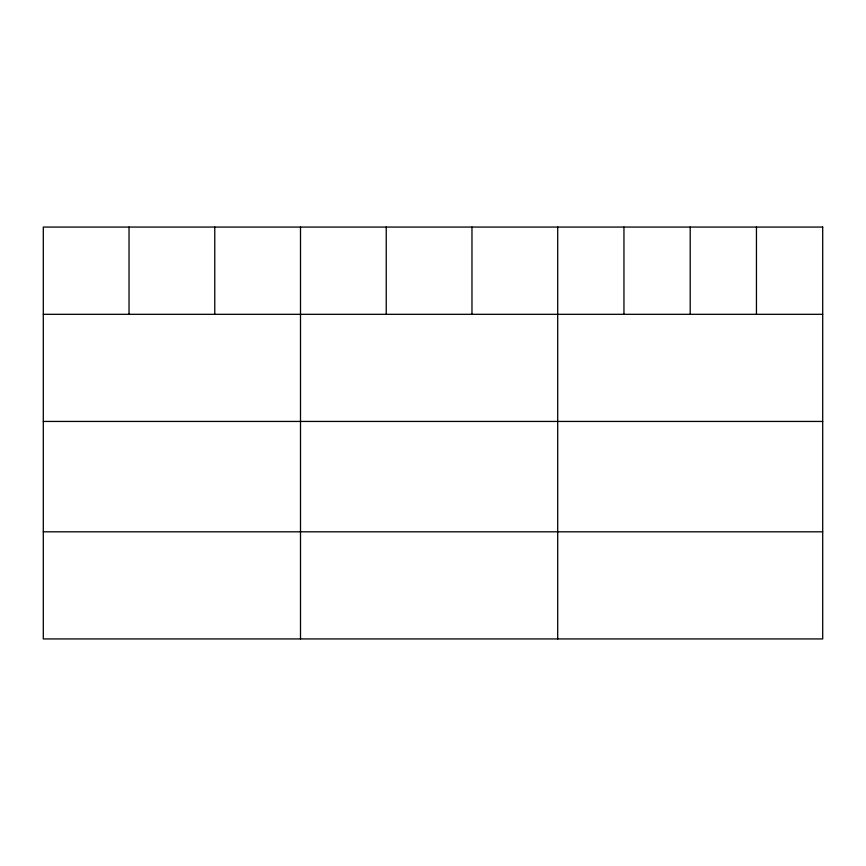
<?xml version="1.0" encoding="UTF-8"?>
<svg xmlns="http://www.w3.org/2000/svg" width="866" height="866" viewBox="0 0 866 866"><rect width="100%" height="100%" fill="white"/><g stroke="black" fill="none" stroke-linecap="round" stroke-linejoin="round"><path stroke-width="1.3" d="M43.3 314.315L822.7 314.315M43.3 421.439L822.7 421.439M43.3 531.811L822.7 531.811M756.451 227.065L756.451 314.315M690.202 227.065L690.202 314.315M623.953 227.065L623.953 314.315M557.704 227.065L557.704 638.935M471.97 227.065L471.97 314.315M386.236 227.065L386.236 314.315M300.502 227.065L300.502 638.935M214.768 227.065L214.768 314.315M129.034 227.065L129.034 314.315M822.7 227.065L43.3 227.065L43.3 638.935L822.7 638.935L822.7 227.065"/></g></svg>
